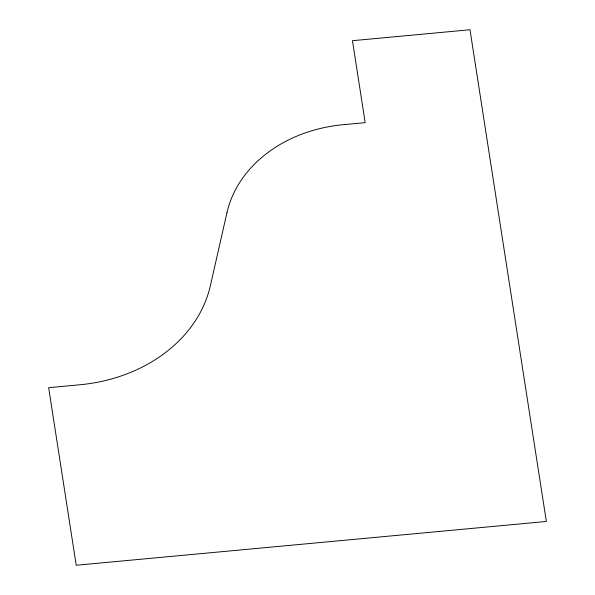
<?xml version="1.0" encoding="UTF-8"?>
<svg xmlns="http://www.w3.org/2000/svg" width="595" height="595" viewBox="0 0 595 595"><rect width="100%" height="100%" fill="white"/><g stroke="black" fill="none" stroke-linecap="round" stroke-linejoin="round"><path stroke-width="0.89" d="M226.926 212.802L210.377 285.682A152.335 123.708 1.6 0 1 79.671 384.794L48.649 387.687L76.227 565.25L546.351 521.473L469.99 29.75L352.456 40.698L365.181 122.652L343.114 124.705A135.407 109.963 1.6 0 0 226.926 212.802"/></g></svg>
